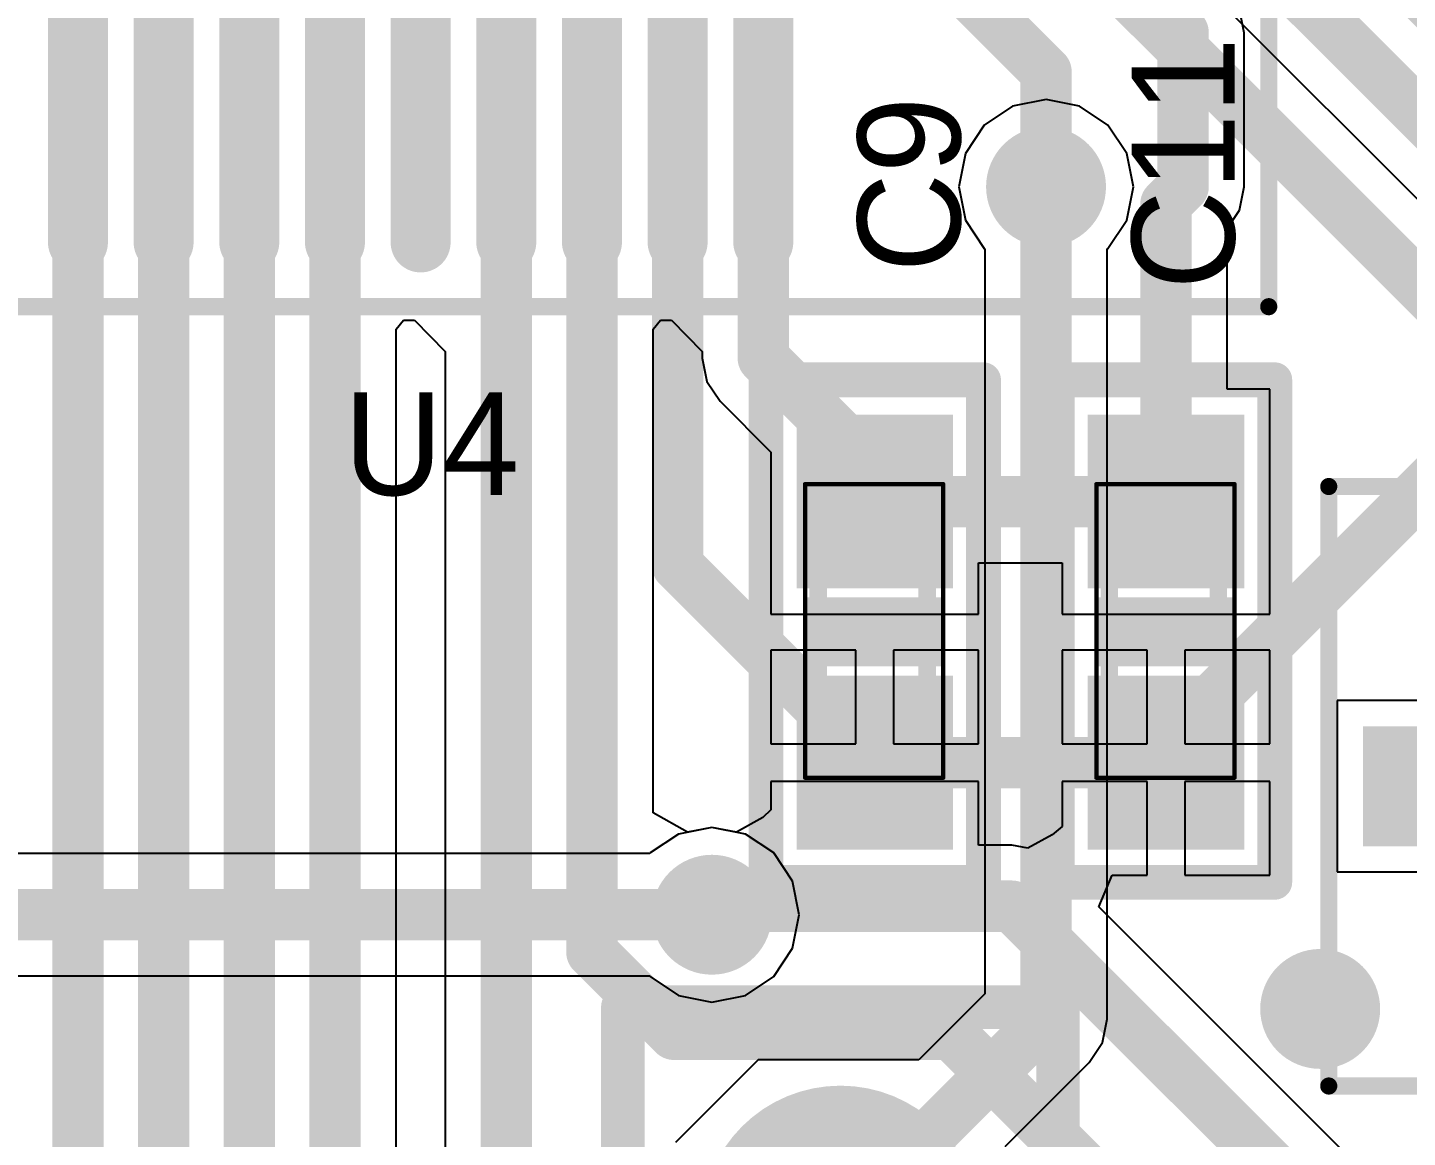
# Model space of a CAD drawing. Header units: millimetres. Extents: x 59 to 152, y 30 to 146.
# Drawn here: x 75.96 to 84.01, y 112.25 to 118.73 of the extents above; entities that cross this region are included whole.
import ezdxf

# ---------------------------------------------------------------- set-up
doc = ezdxf.new("R2010")
doc.units = ezdxf.units.MM
for name, color, linetype in [('BottomLayer', 5, 'Continuous'), ('BottomSolder', 6, 'Continuous'), ('Mechanical13', 56, 'Continuous'), ('Mechanical15', 56, 'Continuous'), ('Mechanical16', 56, 'Continuous'), ('Mechanical6', 56, 'Continuous'), ('MultiLayer', 9, 'Continuous'), ('PadHoleLayer', 156, 'Continuous'), ('TopLayer', 1, 'Continuous'), ('TopOverlay', 2, 'Continuous'), ('TopPaste', 8, 'Continuous'), ('TopSolder', 216, 'Continuous'), ('ViaHoleLayer', 16, 'Continuous')]:
    doc.layers.add(name, color=color, linetype=linetype)

# ---------------------------------------------------------------- blocks, each defined once
blk = doc.blocks.new('C0603_181')
at = {"layer": 'Mechanical16'}
for points, const_width in [([(-0.85000084, 0.4064), (0.8635999999999999, 0.4064)], 0.0254), ([(-0.85000084, 0.4064), (-0.85000084, -0.3999992)], 0.0254), ([(0.8635999999999999, 0.4064), (0.8635999999999999, -0.3999992)], 0.0254), ([(-0.43200066, 0.3302), (0.4572, 0.3302)], 0.1016), ([(-0.43200066, -0.30599888), (0.4572, -0.30599888)], 0.1016), ([(-0.85000084, -0.3999992), (0.8635999999999999, -0.3999992)], 0.0254)]:
    blk.add_lwpolyline(points, dxfattribs=dict(at, const_width=const_width))
for points, const_width in [([(-0.85635084, 0.4064, 1), (-0.8436508399999999, 0.4064, 1)], 0.0127), ([(-0.85635084, 0.4064, 1), (-0.8436508399999999, 0.4064, 1)], 0.0127), ([(0.85725, 0.4064, 1), (0.86995, 0.4064, 1)], 0.0127), ([(0.85725, 0.4064, 1), (0.86995, 0.4064, 1)], 0.0127), ([(-0.45740066, 0.3302, 1), (-0.40660066, 0.3302, 1)], 0.0508), ([(0.4318, 0.3302, 1), (0.4826, 0.3302, 1)], 0.0508), ([(-0.45740066, -0.30599888, 1), (-0.40660066, -0.30599888, 1)], 0.0508), ([(0.4318, -0.30599888, 1), (0.4826, -0.30599888, 1)], 0.0508), ([(-0.85635084, -0.3999992, 1), (-0.8436508399999999, -0.3999992, 1)], 0.0127), ([(-0.85635084, -0.3999992, 1), (-0.8436508399999999, -0.3999992, 1)], 0.0127), ([(0.85725, -0.3999992, 1), (0.86995, -0.3999992, 1)], 0.0127), ([(0.85725, -0.3999992, 1), (0.86995, -0.3999992, 1)], 0.0127)]:
    blk.add_lwpolyline(points, format="xyb", close=True, dxfattribs=dict(at, const_width=const_width))
for points in [[(-0.8386317999999999, -0.3999992), (-0.4322318, -0.3999992), (-0.8386317999999999, 0.4064), (-0.4322318, 0.4064)], [(0.4313682, -0.3999992), (0.8377682, -0.3999992), (0.4313682, 0.4064), (0.8377682, 0.4064)]]:
    blk.add_solid(points, dxfattribs=at)
at = {"layer": 'Mechanical6'}
blk.add_solid([(-0.199898, -0.40009826), (0.2032, -0.40009826), (-0.199898, 0.40640254), (0.2032, 0.40640254)], dxfattribs=at)
at = {"layer": 'TopLayer'}
for points in [[(-1.2192, -0.4064), (-0.3048, -0.4064), (-1.2192, 0.4064), (-0.3048, 0.4064)], [(0.3048, -0.4064), (1.2192, -0.4064), (0.3048, 0.4064), (1.2192, 0.4064)]]:
    blk.add_solid(points, dxfattribs=at)
at = {"layer": 'TopOverlay', "const_width": 0.2032}
for points in [[(-1.4605, 0.635), (1.4732, 0.635)], [(-1.4605, 0.635), (-1.4605, -0.635)], [(1.4732, 0.635), (1.4732, -0.635)], [(-1.4605, -0.635), (1.4732, -0.635)]]:
    blk.add_lwpolyline(points, dxfattribs=at)
at = {"layer": 'TopOverlay', "const_width": 0.1016}
for points in [[(-1.5113, 0.635, 1), (-1.4097, 0.635, 1)], [(-1.5113, 0.635, 1), (-1.4097, 0.635, 1)], [(1.4224, 0.635, 1), (1.524, 0.635, 1)], [(1.4224, 0.635, 1), (1.524, 0.635, 1)], [(-1.5113, -0.635, 1), (-1.4097, -0.635, 1)], [(-1.5113, -0.635, 1), (-1.4097, -0.635, 1)], [(1.4224, -0.635, 1), (1.524, -0.635, 1)], [(1.4224, -0.635, 1), (1.524, -0.635, 1)]]:
    blk.add_lwpolyline(points, format="xyb", close=True, dxfattribs=at)
at = {"layer": 'TopPaste'}
for points in [[(-1.2192, -0.4064), (-0.3048, -0.4064), (-1.2192, 0.4064), (-0.3048, 0.4064)], [(0.3048, -0.4064), (1.2192, -0.4064), (0.3048, 0.4064), (1.2192, 0.4064)]]:
    blk.add_solid(points, dxfattribs=at)
at = {"layer": 'TopSolder'}
for points in [[(-1.2691999, -0.4563999), (-0.2548001, -0.4563999), (-1.2691999, 0.4563999), (-0.2548001, 0.4563999)], [(0.2548001, -0.4563999), (1.2691999, -0.4563999), (0.2548001, 0.4563999), (1.2691999, 0.4563999)]]:
    blk.add_solid(points, dxfattribs=at)
blk = doc.blocks.new('C0603_183')
at = {"layer": 'Mechanical16'}
for points, const_width in [([(-0.85000084, 0.4064), (0.8635999999999999, 0.4064)], 0.0254), ([(-0.85000084, 0.4064), (-0.85000084, -0.3999992)], 0.0254), ([(0.8635999999999999, 0.4064), (0.8635999999999999, -0.3999992)], 0.0254), ([(-0.43200066, 0.3302), (0.4572, 0.3302)], 0.1016), ([(-0.43200066, -0.30599888), (0.4572, -0.30599888)], 0.1016), ([(-0.85000084, -0.3999992), (0.8635999999999999, -0.3999992)], 0.0254)]:
    blk.add_lwpolyline(points, dxfattribs=dict(at, const_width=const_width))
for points, const_width in [([(-0.85635084, 0.4064, 1), (-0.8436508399999999, 0.4064, 1)], 0.0127), ([(-0.85635084, 0.4064, 1), (-0.8436508399999999, 0.4064, 1)], 0.0127), ([(0.85725, 0.4064, 1), (0.86995, 0.4064, 1)], 0.0127), ([(0.85725, 0.4064, 1), (0.86995, 0.4064, 1)], 0.0127), ([(-0.45740066, 0.3302, 1), (-0.40660066, 0.3302, 1)], 0.0508), ([(0.4318, 0.3302, 1), (0.4826, 0.3302, 1)], 0.0508), ([(-0.45740066, -0.30599888, 1), (-0.40660066, -0.30599888, 1)], 0.0508), ([(0.4318, -0.30599888, 1), (0.4826, -0.30599888, 1)], 0.0508), ([(-0.85635084, -0.3999992, 1), (-0.8436508399999999, -0.3999992, 1)], 0.0127), ([(-0.85635084, -0.3999992, 1), (-0.8436508399999999, -0.3999992, 1)], 0.0127), ([(0.85725, -0.3999992, 1), (0.86995, -0.3999992, 1)], 0.0127), ([(0.85725, -0.3999992, 1), (0.86995, -0.3999992, 1)], 0.0127)]:
    blk.add_lwpolyline(points, format="xyb", close=True, dxfattribs=dict(at, const_width=const_width))
for points in [[(-0.8381593599999999, -0.40000428), (-0.43175936, -0.40000428), (-0.8381593599999999, 0.40639492), (-0.43175936, 0.40639492)], [(0.43184064, -0.40000428), (0.83824064, -0.40000428), (0.43184064, 0.40639492), (0.83824064, 0.40639492)]]:
    blk.add_solid(points, dxfattribs=at)
at = {"layer": 'Mechanical6'}
blk.add_solid([(-0.19988784, -0.4001135), (0.20321016, -0.4001135), (-0.19988784, 0.4063873), (0.20321016, 0.4063873)], dxfattribs=at)
at = {"layer": 'TopLayer'}
for points in [[(-1.2192, -0.4064), (-0.3048, -0.4064), (-1.2192, 0.4064), (-0.3048, 0.4064)], [(0.3048, -0.4064), (1.2192, -0.4064), (0.3048, 0.4064), (1.2192, 0.4064)]]:
    blk.add_solid(points, dxfattribs=at)
at = {"layer": 'TopOverlay', "const_width": 0.2032}
for points in [[(-1.4605, 0.635), (1.4732, 0.635)], [(-1.4605, 0.635), (-1.4605, -0.635)], [(1.4732, 0.635), (1.4732, -0.635)], [(-1.4605, -0.635), (1.4732, -0.635)]]:
    blk.add_lwpolyline(points, dxfattribs=at)
at = {"layer": 'TopOverlay', "const_width": 0.1016}
for points in [[(-1.5113, 0.635, 1), (-1.4097, 0.635, 1)], [(-1.5113, 0.635, 1), (-1.4097, 0.635, 1)], [(1.4224, 0.635, 1), (1.524, 0.635, 1)], [(1.4224, 0.635, 1), (1.524, 0.635, 1)], [(-1.5113, -0.635, 1), (-1.4097, -0.635, 1)], [(-1.5113, -0.635, 1), (-1.4097, -0.635, 1)], [(1.4224, -0.635, 1), (1.524, -0.635, 1)], [(1.4224, -0.635, 1), (1.524, -0.635, 1)]]:
    blk.add_lwpolyline(points, format="xyb", close=True, dxfattribs=at)
at = {"layer": 'TopPaste'}
for points in [[(-1.2192, -0.4064), (-0.3048, -0.4064), (-1.2192, 0.4064), (-0.3048, 0.4064)], [(0.3048, -0.4064), (1.2192, -0.4064), (0.3048, 0.4064), (1.2192, 0.4064)]]:
    blk.add_solid(points, dxfattribs=at)
at = {"layer": 'TopSolder'}
for points in [[(-1.2691999, -0.4563999), (-0.2548001, -0.4563999), (-1.2691999, 0.4563999), (-0.2548001, 0.4563999)], [(0.2548001, -0.4563999), (1.2691999, -0.4563999), (0.2548001, 0.4563999), (1.2691999, 0.4563999)]]:
    blk.add_solid(points, dxfattribs=at)
blk = doc.blocks.new('SOT23_N_217')
at = {"layer": 'Mechanical13', "const_width": 0.0999998}
for points in [[(-0.7000011399999999, 1.49999954), (-0.7000011399999999, -1.49999954)], [(0.6999985999999999, 1.49999954), (-0.7000011399999999, 1.49999954)], [(0.6999985999999999, 1.49999954), (0.6999985999999999, -1.49999954)], [(0.6999985999999999, -1.49999954), (-0.7000011399999999, -1.49999954)]]:
    blk.add_lwpolyline(points, dxfattribs=at)
at = {"layer": 'Mechanical13', "const_width": 0.0499999}
for points in [[(-0.72499982, 1.49999954, 1), (-0.67500246, 1.49999954, 1)], [(-0.72499982, 1.49999954, 1), (-0.67500246, 1.49999954, 1)], [(0.67499992, 1.49999954, 1), (0.72499728, 1.49999954, 1)], [(0.67499992, 1.49999954, 1), (0.72499728, 1.49999954, 1)], [(-0.72499982, -1.49999954, 1), (-0.67500246, -1.49999954, 1)], [(-0.72499982, -1.49999954, 1), (-0.67500246, -1.49999954, 1)], [(0.67499992, -1.49999954, 1), (0.72499728, -1.49999954, 1)], [(0.67499992, -1.49999954, 1), (0.72499728, -1.49999954, 1)]]:
    blk.add_lwpolyline(points, format="xyb", close=True, dxfattribs=at)
at = {"layer": 'Mechanical15', "const_width": 0.0999998}
for points in [[(-1.95000118, 1.75000158), (-1.95000118, -1.74999904)], [(1.94999864, 1.75000158), (-1.95000118, 1.75000158)], [(1.94999864, 1.75000158), (1.94999864, -1.74999904)], [(0, 0.50000154), (0, -0.499999)], [(0.499999, 0), (-0.50000154, 0)], [(1.94999864, -1.74999904), (-1.95000118, -1.74999904)]]:
    blk.add_lwpolyline(points, dxfattribs=at)
at = {"layer": 'Mechanical15', "const_width": 0.0499999}
for points in [[(-1.97499986, 1.75000158, 1), (-1.9250025, 1.75000158, 1)], [(-1.97499986, 1.75000158, 1), (-1.9250025, 1.75000158, 1)], [(1.92499996, 1.75000158, 1), (1.97499732, 1.75000158, 1)], [(1.92499996, 1.75000158, 1), (1.97499732, 1.75000158, 1)], [(-0.02499868, 0.50000154, 1), (0.02499868, 0.50000154, 1)], [(-0.52500022, 0, 1), (-0.47500286, 0, 1)], [(0.47500032, 0, 1), (0.52499768, 0, 1)], [(-0.02499868, -0.499999, 1), (0.02499868, -0.499999, 1)], [(-1.97499986, -1.74999904, 1), (-1.9250025, -1.74999904, 1)], [(-1.97499986, -1.74999904, 1), (-1.9250025, -1.74999904, 1)], [(1.92499996, -1.74999904, 1), (1.97499732, -1.74999904, 1)], [(1.92499996, -1.74999904, 1), (1.97499732, -1.74999904, 1)]]:
    blk.add_lwpolyline(points, format="xyb", close=True, dxfattribs=at)
at = {"layer": 'TopLayer'}
for points in [[(-0.40000174, 0.6500012399999999), (-0.40000174, 1.25000004), (-1.69999914, 0.6500012399999999), (-1.69999914, 1.25000004)], [(1.69999914, -0.2999994), (1.69999914, 0.2999994), (0.40000174, -0.2999994), (0.40000174, 0.2999994)], [(-0.40000174, -1.2499975), (-0.40000174, -0.6499986999999999), (-1.69999914, -1.2499975), (-1.69999914, -0.6499986999999999)]]:
    blk.add_solid(points, dxfattribs=at)
at = {"layer": 'TopOverlay'}
for points, const_width in [([(-0.9249994199999999, 1.80000148, 1), (-1.17500146, 1.80000148, 1)], 0.2499995), ([(-1.2375007, 1.80000148, 1), (-1.11250222, 1.80000148, 1)], 0.12499848), ([(-0.98749866, 1.80000148, 1), (-0.86250018, 1.80000148, 1)], 0.12499848), ([(-0.0499999, 1.49999954, 1), (0.0499999, 1.49999954, 1)], 0.0999998), ([(0.6499986999999999, 1.49999954, 1), (0.7499985, 1.49999954, 1)], 0.0999998), ([(0.6499986999999999, 1.49999954, 1), (0.7499985, 1.49999954, 1)], 0.0999998), ([(0.6499986999999999, 0.7000011399999999, 1), (0.7499985, 0.7000011399999999, 1)], 0.0999998), ([(0.6499986999999999, -0.6999985999999999, 1), (0.7499985, -0.6999985999999999, 1)], 0.0999998), ([(-0.0499999, -1.49999954, 1), (0.0499999, -1.49999954, 1)], 0.0999998), ([(0.6499986999999999, -1.49999954, 1), (0.7499985, -1.49999954, 1)], 0.0999998), ([(0.6499986999999999, -1.49999954, 1), (0.7499985, -1.49999954, 1)], 0.0999998)]:
    blk.add_lwpolyline(points, format="xyb", close=True, dxfattribs=dict(at, const_width=const_width))
at = {"layer": 'TopOverlay', "const_width": 0.1999996}
for points in [[(0.6999985999999999, 1.49999954), (0, 1.49999954)], [(0.6999985999999999, 1.49999954), (0.6999985999999999, 0.7000011399999999)], [(0.6999985999999999, -0.6999985999999999), (0.6999985999999999, -1.49999954)], [(0.6999985999999999, -1.49999954), (0, -1.49999954)]]:
    blk.add_lwpolyline(points, dxfattribs=at)
at = {"layer": 'TopPaste'}
for points in [[(-0.40000174, 0.6500012399999999), (-0.40000174, 1.25000004), (-1.69999914, 0.6500012399999999), (-1.69999914, 1.25000004)], [(1.69999914, -0.2999994), (1.69999914, 0.2999994), (0.40000174, -0.2999994), (0.40000174, 0.2999994)], [(-0.40000174, -1.2499975), (-0.40000174, -0.6499986999999999), (-1.69999914, -1.2499975), (-1.69999914, -0.6499986999999999)]]:
    blk.add_solid(points, dxfattribs=at)
at = {"layer": 'TopSolder'}
for points in [[(-0.35000184, 0.6000013399999999), (-0.35000184, 1.29999994), (-1.74999904, 0.6000013399999999), (-1.74999904, 1.29999994)], [(1.74999904, -0.3499993), (1.74999904, 0.3499993), (0.35000184, -0.3499993), (0.35000184, 0.3499993)], [(-0.35000184, -1.2999974), (-0.35000184, -0.5999987999999999), (-1.74999904, -1.2999974), (-1.74999904, -0.5999987999999999)]]:
    blk.add_solid(points, dxfattribs=at)
blk = doc.blocks.new('1X03_240')
at = {"layer": 'BottomLayer', "const_width": 0.762}
for points in [[(-0.381, 0, 1), (0.381, 0, 1)], [(2.159, 0, 1), (2.921, 0, 1)]]:
    blk.add_lwpolyline(points, format="xyb", close=True, dxfattribs=at)
at = {"layer": 'BottomLayer'}
blk.add_solid([(-1.778, -0.762), (-1.778, 0.762), (-3.302, -0.762), (-3.302, 0.762)], dxfattribs=at)
at = {"layer": 'BottomSolder', "const_width": 0.8119999}
for points in [[(-0.40599868, 0, 1), (0.40599868, 0, 1)], [(2.13400132, 0, 1), (2.94599868, 0, 1)]]:
    blk.add_lwpolyline(points, format="xyb", close=True, dxfattribs=at)
at = {"layer": 'BottomSolder'}
blk.add_solid([(-1.7280001, -0.8119999), (-1.7280001, 0.8119999), (-3.3519999, -0.8119999), (-3.3519999, 0.8119999)], dxfattribs=at)
at = {"layer": 'Mechanical16'}
for points in [[(-2.79362408, -0.254), (-2.28562408, -0.254), (-2.79362408, 0.254), (-2.28562408, 0.254)], [(-0.25362408, -0.254), (0.25437592, -0.254), (-0.25362408, 0.254), (0.25437592, 0.254)], [(2.28637592, -0.254), (2.79437592, -0.254), (2.28637592, 0.254), (2.79437592, 0.254)]]:
    blk.add_solid(points, dxfattribs=at)
at = {"layer": 'MultiLayer', "const_width": 0.762}
for points in [[(-0.381, 0, 1), (0.381, 0, 1)], [(2.159, 0, 1), (2.921, 0, 1)]]:
    blk.add_lwpolyline(points, format="xyb", close=True, dxfattribs=at)
at = {"layer": 'MultiLayer'}
blk.add_solid([(-1.778, -0.762), (-1.778, 0.762), (-3.302, -0.762), (-3.302, 0.762)], dxfattribs=at)
at = {"layer": 'PadHoleLayer', "const_width": 0.508}
for points in [[(-2.794, 0, 1), (-2.286, 0, 1)], [(-0.254, 0, 1), (0.254, 0, 1)], [(2.286, 0, 1), (2.794, 0, 1)]]:
    blk.add_lwpolyline(points, format="xyb", close=True, dxfattribs=at)
at = {"layer": 'TopLayer', "const_width": 0.762}
for points in [[(-0.381, 0, 1), (0.381, 0, 1)], [(2.159, 0, 1), (2.921, 0, 1)]]:
    blk.add_lwpolyline(points, format="xyb", close=True, dxfattribs=at)
at = {"layer": 'TopLayer'}
blk.add_solid([(-1.778, -0.762), (-1.778, 0.762), (-3.302, -0.762), (-3.302, 0.762)], dxfattribs=at)
at = {"layer": 'TopOverlay', "const_width": 0.254}
for points in [[(-3.81, 1.27), (-3.81, -1.27)], [(-3.81, 1.27), (-1.27, 1.27)], [(-1.27, 1.27), (3.81, 1.27)], [(-1.27, 1.27), (-1.27, -1.27)], [(3.81, 1.27), (3.81, -1.27)], [(-3.81, -1.27), (3.81, -1.27)]]:
    blk.add_lwpolyline(points, dxfattribs=at)
at = {"layer": 'TopOverlay', "const_width": 0.127}
for points in [[(-3.8735, 1.27, 1), (-3.7465, 1.27, 1)], [(-3.8735, 1.27, 1), (-3.7465, 1.27, 1)], [(-1.3335, 1.27, 1), (-1.2065, 1.27, 1)], [(-1.3335, 1.27, 1), (-1.2065, 1.27, 1)], [(-1.3335, 1.27, 1), (-1.2065, 1.27, 1)], [(3.7465, 1.27, 1), (3.8735, 1.27, 1)], [(3.7465, 1.27, 1), (3.8735, 1.27, 1)], [(-3.8735, -1.27, 1), (-3.7465, -1.27, 1)], [(-3.8735, -1.27, 1), (-3.7465, -1.27, 1)], [(-1.3335, -1.27, 1), (-1.2065, -1.27, 1)], [(3.7465, -1.27, 1), (3.8735, -1.27, 1)], [(3.7465, -1.27, 1), (3.8735, -1.27, 1)]]:
    blk.add_lwpolyline(points, format="xyb", close=True, dxfattribs=at)
at = {"layer": 'TopSolder', "const_width": 0.8119999}
for points in [[(-0.40599868, 0, 1), (0.40599868, 0, 1)], [(2.13400132, 0, 1), (2.94599868, 0, 1)]]:
    blk.add_lwpolyline(points, format="xyb", close=True, dxfattribs=at)
at = {"layer": 'TopSolder'}
blk.add_solid([(-1.7280001, -0.8119999), (-1.7280001, 0.8119999), (-3.3519999, -0.8119999), (-3.3519999, 0.8119999)], dxfattribs=at)
blk = doc.blocks.new('LQFP64_N_306')
at = {"layer": 'Mechanical15', "const_width": 0.0999998}
for points in [[(-6.6999993, 6.70000184), (-6.6999993, -6.6999993)], [(6.70000184, 6.70000184), (-6.6999993, 6.70000184)]]:
    blk.add_lwpolyline(points, dxfattribs=at)
at = {"layer": 'Mechanical15', "const_width": 0.0499999}
blk.add_lwpolyline([(-6.724997979999999, 6.70000184, 1), (-6.67500062, 6.70000184, 1)], format="xyb", close=True, dxfattribs=at)
blk.add_lwpolyline([(-6.724997979999999, 6.70000184, 1), (-6.67500062, 6.70000184, 1)], format="xyb", close=True, dxfattribs=at)
at = {"layer": 'TopLayer', "const_width": 0.2499995}
for points in [[(-3.75000012, 6.325001319999999), (-3.75000012, 4.77500188)], [(-3.24999858, 6.325001319999999), (-3.24999858, 4.77500188)], [(-2.74999958, 6.325001319999999), (-2.74999958, 4.77500188)], [(-2.24999804, 6.325001319999999), (-2.24999804, 4.77500188)], [(-1.74999904, 6.325001319999999), (-1.74999904, 4.77500188)], [(-1.25000004, 6.325001319999999), (-1.25000004, 4.77500188)], [(-0.7499985, 6.325001319999999), (-0.7499985, 4.77500188)], [(-0.2499995, 6.325001319999999), (-0.2499995, 4.77500188)], [(0.25000204, 6.325001319999999), (0.25000204, 4.77500188)]]:
    blk.add_lwpolyline(points, dxfattribs=at)
at = {"layer": 'TopLayer', "const_width": 0.12499848}
for points in [[(-3.81249936, 6.325001319999999, 1), (-3.68750088, 6.325001319999999, 1)], [(-3.31249782, 6.325001319999999, 1), (-3.18749934, 6.325001319999999, 1)], [(-2.81249882, 6.325001319999999, 1), (-2.68750034, 6.325001319999999, 1)], [(-2.31249728, 6.325001319999999, 1), (-2.1874988, 6.325001319999999, 1)], [(-1.81249828, 6.325001319999999, 1), (-1.6874998, 6.325001319999999, 1)], [(-1.31249928, 6.325001319999999, 1), (-1.1875008, 6.325001319999999, 1)], [(-0.81249774, 6.325001319999999, 1), (-0.68749926, 6.325001319999999, 1)], [(-0.31249874, 6.325001319999999, 1), (-0.18750026, 6.325001319999999, 1)], [(0.1875028, 6.325001319999999, 1), (0.31250128, 6.325001319999999, 1)]]:
    blk.add_lwpolyline(points, format="xyb", close=True, dxfattribs=at)
at = {"layer": 'TopPaste', "const_width": 0.2499995}
for points in [[(-3.75000012, 6.325001319999999), (-3.75000012, 4.77500188)], [(-3.24999858, 6.325001319999999), (-3.24999858, 4.77500188)], [(-2.74999958, 6.325001319999999), (-2.74999958, 4.77500188)], [(-2.24999804, 6.325001319999999), (-2.24999804, 4.77500188)], [(-1.74999904, 6.325001319999999), (-1.74999904, 4.77500188)], [(-1.25000004, 6.325001319999999), (-1.25000004, 4.77500188)], [(-0.7499985, 6.325001319999999), (-0.7499985, 4.77500188)], [(-0.2499995, 6.325001319999999), (-0.2499995, 4.77500188)], [(0.25000204, 6.325001319999999), (0.25000204, 4.77500188)]]:
    blk.add_lwpolyline(points, dxfattribs=at)
at = {"layer": 'TopPaste', "const_width": 0.12499848}
for points in [[(-3.81249936, 6.325001319999999, 1), (-3.68750088, 6.325001319999999, 1)], [(-3.31249782, 6.325001319999999, 1), (-3.18749934, 6.325001319999999, 1)], [(-2.81249882, 6.325001319999999, 1), (-2.68750034, 6.325001319999999, 1)], [(-2.31249728, 6.325001319999999, 1), (-2.1874988, 6.325001319999999, 1)], [(-1.81249828, 6.325001319999999, 1), (-1.6874998, 6.325001319999999, 1)], [(-1.31249928, 6.325001319999999, 1), (-1.1875008, 6.325001319999999, 1)], [(-0.81249774, 6.325001319999999, 1), (-0.68749926, 6.325001319999999, 1)], [(-0.31249874, 6.325001319999999, 1), (-0.18750026, 6.325001319999999, 1)], [(0.1875028, 6.325001319999999, 1), (0.31250128, 6.325001319999999, 1)]]:
    blk.add_lwpolyline(points, format="xyb", close=True, dxfattribs=at)
at = {"layer": 'TopSolder', "const_width": 0.3499993}
for points in [[(-3.75000012, 6.325001319999999), (-3.75000012, 4.77500188)], [(-3.24999858, 6.325001319999999), (-3.24999858, 4.77500188)], [(-2.74999958, 6.325001319999999), (-2.74999958, 4.77500188)], [(-2.24999804, 6.325001319999999), (-2.24999804, 4.77500188)], [(-1.74999904, 6.325001319999999), (-1.74999904, 4.77500188)], [(-1.25000004, 6.325001319999999), (-1.25000004, 4.77500188)], [(-0.7499985, 6.325001319999999), (-0.7499985, 4.77500188)], [(-0.2499995, 6.325001319999999), (-0.2499995, 4.77500188)], [(0.25000204, 6.325001319999999), (0.25000204, 4.77500188)]]:
    blk.add_lwpolyline(points, dxfattribs=at)
at = {"layer": 'TopSolder', "const_width": 0.17499838}
for points in [[(-3.83750058, 6.325001319999999, 1), (-3.66249966, 6.325001319999999, 1)], [(-3.33749904, 6.325001319999999, 1), (-3.16249812, 6.325001319999999, 1)], [(-2.83750004, 6.325001319999999, 1), (-2.66249912, 6.325001319999999, 1)], [(-2.3374985, 6.325001319999999, 1), (-2.16249758, 6.325001319999999, 1)], [(-1.8374995, 6.325001319999999, 1), (-1.66249858, 6.325001319999999, 1)], [(-1.3375005, 6.325001319999999, 1), (-1.16249958, 6.325001319999999, 1)], [(-0.8374989599999999, 6.325001319999999, 1), (-0.66249804, 6.325001319999999, 1)], [(-0.33749996, 6.325001319999999, 1), (-0.16249904, 6.325001319999999, 1)], [(0.16250158, 6.325001319999999, 1), (0.3375025, 6.325001319999999, 1)]]:
    blk.add_lwpolyline(points, format="xyb", close=True, dxfattribs=at)

msp = doc.modelspace()

# ---------------------------------------------------------------- linework, layer by layer
at = {"layer": 'BottomLayer'}
for p, q in [((81.00217988, 120.79314678), (85.19766043999999, 116.59766622)), ((81.89999875999999, 118.3097964), (81.70490898, 118.27099028)), ((82.09508853999999, 118.27099028), (81.89999875999999, 118.3097964)), ((81.70490898, 118.27099028), (81.53951941999999, 118.16047996)), ((82.2604781, 118.16047996), (82.09508853999999, 118.27099028)), ((81.53951941999999, 118.16047996), (81.4290091, 117.9950904)), ((82.37098841999999, 117.9950904), (82.2604781, 118.16047996)), ((81.4290091, 117.9950904), (81.39020298, 117.80000062)), ((82.40979454, 117.80000062), (82.37098841999999, 117.9950904)), ((81.39020298, 117.80000062), (81.4290091, 117.60491084)), ((82.37098841999999, 117.60491084), (82.40979454, 117.80000062)), ((81.4290091, 117.60491084), (81.53951941999999, 117.43952128)), ((82.2604781, 117.43952128), (82.37098841999999, 117.60491084)), ((81.53951941999999, 117.43952128), (81.54314146, 117.43710066)), ((81.54314146, 117.43710066), (81.54314146, 113.08781294)), ((82.25685605999999, 117.43710066), (82.2604781, 117.43952128)), ((82.25685605999999, 112.93999764), (82.25685605999999, 117.43710066)), ((79.95000012, 114.05979474), (79.75491034, 114.02098862)), ((80.1450899, 114.02098862), (79.95000012, 114.05979474)), ((79.75491034, 114.02098862), (79.58952078, 113.9104783)), ((80.31047946, 113.9104783), (80.1450899, 114.02098862)), ((79.58710015999999, 113.90685626), (75.2978174, 113.90685626)), ((79.58952078, 113.9104783), (79.58710015999999, 113.90685626)), ((80.42098978, 113.74508874), (80.31047946, 113.9104783)), ((80.45979589999999, 113.54999896), (80.42098978, 113.74508874)), ((80.42098978, 113.35490918), (80.45979589999999, 113.54999896)), ((80.31047946, 113.18951962), (80.42098978, 113.35490918)), ((75.14999702, 113.19314166), (79.58710015999999, 113.19314166)), ((79.58710015999999, 113.19314166), (79.58952078, 113.18951962)), ((79.58952078, 113.18951962), (79.75491034, 113.0790093)), ((80.1450899, 113.0790093), (80.31047946, 113.18951962)), ((79.75491034, 113.0790093), (79.95000012, 113.04020318)), ((79.95000012, 113.04020318), (80.1450899, 113.0790093)), ((81.54314146, 113.08781294), (81.15732815999999, 112.70199964)), ((82.22969076, 112.80343454), (82.25685605999999, 112.93999764)), ((82.15233506, 112.68766134), (82.22969076, 112.80343454)), ((80.21900136, 112.70199964), (79.73800156, 112.22099984)), ((81.15732815999999, 112.70199964), (80.21900136, 112.70199964)), ((81.66200076, 112.19732704), (82.15233506, 112.68766134))]:
    msp.add_line(p, q, dxfattribs=at)
at = {"layer": 'BottomLayer', "const_width": 0.2999994}
for points in [[(81.35709915999999, 121.65000308), (85.65709817999999, 117.35000406)], [(81.14999517999999, 121.15000408), (85.44999673999999, 116.85000252)], [(81.59999936, 119.69999936), (84.39999884, 116.89999988)], [(81.89999875999999, 112.93999764), (81.89999875999999, 117.80000062)], [(75.14999702, 113.54999896), (79.95000012, 113.54999896)], [(80.70000116, 111.74000004), (81.89999875999999, 112.93999764)]]:
    msp.add_lwpolyline(points, dxfattribs=at)
at = {"layer": 'BottomLayer'}
for points, const_width in [([(81.74999906, 117.80000062, 1), (82.04999846, 117.80000062, 1)], 0.2999994), ([(81.82500017999999, 117.80000062, 1), (81.97499734, 117.80000062, 1)], 0.1499997), ([(79.80000041999999, 113.54999896, 1), (80.09999982, 113.54999896, 1)], 0.2999994), ([(79.87500154, 113.54999896, 1), (80.0249987, 113.54999896, 1)], 0.1499997), ([(83.35000094, 113.00000006, 1), (83.65000033999999, 113.00000006, 1)], 0.2999994), ([(81.82500017999999, 112.93999764, 1), (81.97499734, 112.93999764, 1)], 0.1499997), ([(81.82500017999999, 112.93999764, 1), (81.97499734, 112.93999764, 1)], 0.1499997)]:
    msp.add_lwpolyline(points, format="xyb", close=True, dxfattribs=dict(at, const_width=const_width))
at = {"layer": 'BottomSolder', "const_width": 0.3499993}
for points in [[(81.72500038, 117.80000062, 1), (82.07499714, 117.80000062, 1)], [(79.77500174, 113.54999896, 1), (80.12499849999999, 113.54999896, 1)], [(83.32500225999999, 113.00000006, 1), (83.67499902, 113.00000006, 1)]]:
    msp.add_lwpolyline(points, format="xyb", close=True, dxfattribs=at)
at = {"layer": 'MultiLayer', "const_width": 0.2999994}
for points in [[(81.74999906, 117.80000062, 1), (82.04999846, 117.80000062, 1)], [(79.80000041999999, 113.54999896, 1), (80.09999982, 113.54999896, 1)], [(83.35000094, 113.00000006, 1), (83.65000033999999, 113.00000006, 1)]]:
    msp.add_lwpolyline(points, format="xyb", close=True, dxfattribs=at)
at = {"layer": 'TopLayer'}
for p, q in [((83.056857, 118.69947812), (83.0296917, 118.83604122)), ((83.056857, 117.80000062), (83.056857, 118.69947812)), ((83.0296917, 117.66343752), (83.056857, 117.80000062)), ((82.9568572, 117.55443088), (83.0296917, 117.66343752)), ((82.9568572, 116.61920034), (82.9568572, 117.55443088)), ((78.10659765999999, 116.96818872), (78.14973956, 117.0210639)), ((78.14973956, 117.0210639), (78.21478134, 117.0210639)), ((78.21478134, 117.0210639), (78.39288106, 116.8389332)), ((79.6065972, 116.96818872), (79.64973909999999, 117.02106644)), ((79.64973909999999, 117.02106644), (79.71478341999999, 117.02106644)), ((79.71478341999999, 117.02106644), (79.89288314, 116.83893574)), ((78.10659765999999, 109.75807614), (78.10659765999999, 116.96818872)), ((79.6065972, 114.14411766), (79.6065972, 116.96818872)), ((78.39288106, 116.8389332), (78.39288106, 111.79999992)), ((79.89288314, 116.83893574), (79.89288314, 116.80000008)), ((79.89288314, 116.80000008), (79.92004844, 116.66343698)), ((79.92004844, 116.66343698), (79.99740414, 116.54766378)), ((83.20639949999999, 116.61920034), (82.9568572, 116.61920034)), ((83.20639949999999, 115.30480114), (83.20639949999999, 116.61920034)), ((79.99740414, 116.54766378), (80.29359862, 116.2514693)), ((80.29359862, 116.2514693), (80.29359862, 115.30480114)), ((81.50639781999999, 115.30480114), (81.50639781999999, 115.60514344)), ((81.50639781999999, 115.60514344), (81.9936003, 115.60514344)), ((81.9936003, 115.60514344), (81.9936003, 115.30480114)), ((80.29359862, 115.30480114), (81.50639781999999, 115.30480114)), ((81.9936003, 115.30480114), (83.20639949999999, 115.30480114)), ((80.78999843999999, 115.09520034), (80.29359862, 115.09520034)), ((80.29359862, 115.09520034), (80.29359862, 114.5480056)), ((80.78999843999999, 114.5480056), (80.78999843999999, 115.09520034)), ((81.50639781999999, 115.09520034), (81.009998, 115.09520034)), ((81.009998, 115.09520034), (81.009998, 114.5480056)), ((81.50639781999999, 114.5480056), (81.50639781999999, 115.09520034)), ((82.49000011999999, 115.09520034), (81.9936003, 115.09520034)), ((81.9936003, 115.09520034), (81.9936003, 114.5480056)), ((82.49000011999999, 114.5480056), (82.49000011999999, 115.09520034)), ((83.20639949999999, 115.09520034), (82.70999968, 115.09520034)), ((82.70999968, 115.09520034), (82.70999968, 114.5480056)), ((83.20639949999999, 114.5480056), (83.20639949999999, 115.09520034)), ((85.14314188, 114.799999), (83.60000044, 114.799999)), ((83.60000044, 114.799999), (83.60000044, 113.800001)), ((80.29359862, 114.5480056), (80.78999843999999, 114.5480056)), ((81.009998, 114.5480056), (81.50639781999999, 114.5480056)), ((81.9936003, 114.5480056), (82.49000011999999, 114.5480056)), ((82.70999968, 114.5480056), (83.20639949999999, 114.5480056)), ((80.89999822, 114.32800604), (80.29359862, 114.32800604)), ((80.29359862, 114.32800604), (80.29359862, 114.16229644)), ((81.50639781999999, 114.32800604), (80.89999822, 114.32800604)), ((81.50639781999999, 113.95685616), (81.50639781999999, 114.32800604)), ((82.49000011999999, 114.32800604), (81.9936003, 114.32800604)), ((81.9936003, 114.32800604), (81.9936003, 114.06530146)), ((82.49000011999999, 113.78080114), (82.49000011999999, 114.32800604)), ((83.20639949999999, 114.32800604), (82.70999968, 114.32800604)), ((82.70999968, 114.32800604), (82.70999968, 113.78080114)), ((83.20639949999999, 113.78080114), (83.20639949999999, 114.32800604)), ((79.80659933999999, 114.03127054), (79.6065972, 114.14411766)), ((80.24637494, 114.11736384), (80.09359648, 114.0312299)), ((80.29359862, 114.16229644), (80.24637494, 114.11736384)), ((79.95000012, 114.05979474), (79.80659933999999, 114.03127054)), ((80.09359648, 114.0312299), (79.95000012, 114.05979474)), ((81.9936003, 114.06530146), (81.93634107999999, 114.01585528)), ((81.7000017, 113.95685616), (81.50639781999999, 113.95685616)), ((81.79359816, 113.93823796), (81.7000017, 113.95685616)), ((81.93634107999999, 114.01585528), (81.79359816, 113.93823796)), ((83.60000044, 113.800001), (84.16844228, 113.800001)), ((82.2086494, 113.59602376), (82.28518468, 113.78080114)), ((82.28518468, 113.78080114), (82.49000011999999, 113.78080114)), ((82.70999968, 113.78080114), (83.20639949999999, 113.78080114)), ((83.88079997999999, 111.92387318), (82.2086494, 113.59602376))]:
    msp.add_line(p, q, dxfattribs=at)
at = {"layer": 'TopLayer', "const_width": 0.2999994}
for points in [[(80.29999941999999, 120.07105018), (81.89999875999999, 118.47105084)], [(78.24973935999999, 118.24999972), (78.24973935999999, 119.4242595)], [(80.2497379, 118.25000226), (80.2497379, 119.41420872)], [(82.04973937999999, 119.34973844), (82.69999969999999, 118.69947812)], [(79.7497389, 118.24999972), (79.7497389, 119.20710474)], [(82.69999969999999, 117.80000062), (82.69999969999999, 118.69947812)], [(81.89999875999999, 117.80000062), (81.89999875999999, 118.47105084)], [(76.24973828, 106.40026218), (76.24973828, 118.24999972)], [(76.74973982, 106.98825186), (76.74973982, 118.24999972)], [(77.24973881999999, 118.24999972), (77.24974136, 118.24999718)], [(77.24974136, 108.0912875), (77.24974136, 118.24999718)], [(77.74974035999999, 109.61026084), (77.74974035999999, 118.24999972)], [(78.74973836, 111.79999992), (78.74973836, 118.24999972)], [(79.2497399, 113.33102302), (79.2497399, 118.24999972)], [(79.7497389, 115.58826006), (79.7497389, 118.24999972)], [(80.2497379, 118.25000226), (80.24974044, 118.24999972)], [(80.24974044, 116.80000008), (80.24974044, 118.24999972)], [(82.5999999, 117.70000082), (82.69999969999999, 117.80000062)], [(82.5999999, 115.96200074), (82.5999999, 117.70000082)], [(80.24974044, 116.80000008), (80.89999822, 116.1497423)], [(82.5000001, 114.43800074), (84.56200004, 116.50000068)], [(80.89999822, 115.96200074), (80.89999822, 116.1497423)], [(80.89999822, 115.96200074), (82.5999999, 115.96200074)], [(79.7497389, 115.58826006), (80.89999822, 114.43800074)], [(80.89999822, 114.43800074), (82.5000001, 114.43800074)], [(82.5000001, 114.43800074), (82.5999999, 114.43800074)], [(79.95000012, 113.54999896), (80.00000002, 113.59999886)], [(80.00000002, 113.59999886), (81.7000017, 113.59999886)], [(81.7000017, 113.59999886), (83.78685808, 111.51314248)], [(79.2497399, 113.33102302), (79.72876357999999, 112.85199934)], [(79.72876357999999, 112.85199934), (81.34800088, 112.85199934)], [(81.34800088, 112.85199934), (83.09999889999999, 111.10000132)]]:
    msp.add_lwpolyline(points, dxfattribs=at)
at = {"layer": 'TopLayer'}
for points, const_width in [([(82.62500112, 118.69947812, 1), (82.77499827999999, 118.69947812, 1)], 0.1499997), ([(82.62500112, 118.69947812, 1), (82.77499827999999, 118.69947812, 1)], 0.1499997), ([(81.82500017999999, 118.47105084, 1), (81.97499734, 118.47105084, 1)], 0.1499997), ([(81.82500017999999, 118.47105084, 1), (81.97499734, 118.47105084, 1)], 0.1499997), ([(76.17473969999999, 118.24999972, 1), (76.32473686, 118.24999972, 1)], 0.1499997), ([(76.67474123999999, 118.24999972, 1), (76.8247384, 118.24999972, 1)], 0.1499997), ([(77.17474023999999, 118.24999972, 1), (77.32473739999999, 118.24999972, 1)], 0.1499997), ([(77.17474278, 118.24999718, 1), (77.32473994, 118.24999718, 1)], 0.1499997), ([(77.17474278, 118.24999718, 1), (77.32473994, 118.24999718, 1)], 0.1499997), ([(77.67474177999999, 118.24999972, 1), (77.82473893999999, 118.24999972, 1)], 0.1499997), ([(78.17474078, 118.24999972, 1), (78.32473793999999, 118.24999972, 1)], 0.1499997), ([(78.67473978, 118.24999972, 1), (78.82473694, 118.24999972, 1)], 0.1499997), ([(79.17474132, 118.24999972, 1), (79.32473848, 118.24999972, 1)], 0.1499997), ([(79.67474032, 118.24999972, 1), (79.82473748, 118.24999972, 1)], 0.1499997), ([(79.67474032, 118.24999972, 1), (79.82473748, 118.24999972, 1)], 0.1499997), ([(80.17473932, 118.25000226, 1), (80.32473648, 118.25000226, 1)], 0.1499997), ([(80.17473932, 118.25000226, 1), (80.32473648, 118.25000226, 1)], 0.1499997), ([(80.17474186, 118.24999972, 1), (80.32473902, 118.24999972, 1)], 0.1499997), ([(80.17474186, 118.24999972, 1), (80.32473902, 118.24999972, 1)], 0.1499997), ([(81.74999906, 117.80000062, 1), (82.04999846, 117.80000062, 1)], 0.2999994), ([(81.82500017999999, 117.80000062, 1), (81.97499734, 117.80000062, 1)], 0.1499997), ([(82.62500112, 117.80000062, 1), (82.77499827999999, 117.80000062, 1)], 0.1499997), ([(82.62500112, 117.80000062, 1), (82.77499827999999, 117.80000062, 1)], 0.1499997), ([(82.52500132, 117.70000082, 1), (82.67499848, 117.70000082, 1)], 0.1499997), ([(82.52500132, 117.70000082, 1), (82.67499848, 117.70000082, 1)], 0.1499997), ([(80.17474186, 116.80000008, 1), (80.32473902, 116.80000008, 1)], 0.1499997), ([(80.17474186, 116.80000008, 1), (80.32473902, 116.80000008, 1)], 0.1499997), ([(80.82499964, 116.1497423, 1), (80.9749968, 116.1497423, 1)], 0.1499997), ([(80.82499964, 116.1497423, 1), (80.9749968, 116.1497423, 1)], 0.1499997), ([(80.82499964, 115.96200074, 1), (80.9749968, 115.96200074, 1)], 0.1499997), ([(80.82499964, 115.96200074, 1), (80.9749968, 115.96200074, 1)], 0.1499997), ([(82.52500132, 115.96200074, 1), (82.67499848, 115.96200074, 1)], 0.1499997), ([(82.52500132, 115.96200074, 1), (82.67499848, 115.96200074, 1)], 0.1499997), ([(79.67474032, 115.58826006, 1), (79.82473748, 115.58826006, 1)], 0.1499997), ([(79.67474032, 115.58826006, 1), (79.82473748, 115.58826006, 1)], 0.1499997), ([(80.82499964, 114.43800074, 1), (80.9749968, 114.43800074, 1)], 0.1499997), ([(80.82499964, 114.43800074, 1), (80.9749968, 114.43800074, 1)], 0.1499997), ([(82.42500152, 114.43800074, 1), (82.57499868, 114.43800074, 1)], 0.1499997), ([(82.42500152, 114.43800074, 1), (82.57499868, 114.43800074, 1)], 0.1499997), ([(82.42500152, 114.43800074, 1), (82.57499868, 114.43800074, 1)], 0.1499997), ([(82.52500132, 114.43800074, 1), (82.67499848, 114.43800074, 1)], 0.1499997), ([(79.80000041999999, 113.54999896, 1), (80.09999982, 113.54999896, 1)], 0.2999994), ([(79.92500144, 113.59999886, 1), (80.0749986, 113.59999886, 1)], 0.1499997), ([(79.92500144, 113.59999886, 1), (80.0749986, 113.59999886, 1)], 0.1499997), ([(81.62500312, 113.59999886, 1), (81.77500028, 113.59999886, 1)], 0.1499997), ([(81.62500312, 113.59999886, 1), (81.77500028, 113.59999886, 1)], 0.1499997), ([(79.87500154, 113.54999896, 1), (80.0249987, 113.54999896, 1)], 0.1499997), ([(79.17474132, 113.33102302, 1), (79.32473848, 113.33102302, 1)], 0.1499997), ([(79.17474132, 113.33102302, 1), (79.32473848, 113.33102302, 1)], 0.1499997), ([(83.35000094, 113.00000006, 1), (83.65000033999999, 113.00000006, 1)], 0.2999994), ([(79.65376499999999, 112.85199934, 1), (79.80376215999999, 112.85199934, 1)], 0.1499997), ([(79.65376499999999, 112.85199934, 1), (79.80376215999999, 112.85199934, 1)], 0.1499997), ([(81.2730023, 112.85199934, 1), (81.42299946, 112.85199934, 1)], 0.1499997), ([(81.2730023, 112.85199934, 1), (81.42299946, 112.85199934, 1)], 0.1499997)]:
    msp.add_lwpolyline(points, format="xyb", close=True, dxfattribs=dict(at, const_width=const_width))
at = {"layer": 'TopSolder', "const_width": 0.3499993}
for points in [[(81.72500038, 117.80000062, 1), (82.07499714, 117.80000062, 1)], [(79.77500174, 113.54999896, 1), (80.12499849999999, 113.54999896, 1)], [(83.32500225999999, 113.00000006, 1), (83.67499902, 113.00000006, 1)]]:
    msp.add_lwpolyline(points, format="xyb", close=True, dxfattribs=at)
at = {"layer": 'ViaHoleLayer', "const_width": 0.1499997}
for points in [[(81.82500017999999, 117.80000062, 1), (81.97499734, 117.80000062, 1)], [(79.87500154, 113.54999896, 1), (80.0249987, 113.54999896, 1)], [(83.42500206, 113.00000006, 1), (83.57499922, 113.00000006, 1)]]:
    msp.add_lwpolyline(points, format="xyb", close=True, dxfattribs=at)

# ---------------------------------------------------------------- block references
for name, p, rotation in [('LQFP64_N_306', (76.49974032, 123.80000132), 180), ('C0603_181', (80.89999822, 115.20000074), 90), ('C0603_183', (82.5999999, 115.20000074), 90), ('SOT23_N_217', (85.49999917999999, 114.3), 180), ('1X03_240', (80.70000116, 109.20000004), 90)]:
    msp.add_blockref(name, p, dxfattribs=dict(rotation=rotation))

# ---------------------------------------------------------------- texts
at = {"layer": 'TopOverlay'}
for s, p in [('C11', (82.9999991, 117.19999928)), ('C9', (81.39999976, 117.29999908))]:
    msp.add_text(s, height=0.5999987999999999, rotation=90, dxfattribs=at).set_placement(p)
msp.add_text('U4', height=0.5999987999999999, dxfattribs=at).set_placement((77.79999934, 115.99999914))

doc.saveas('drawing.dxf')
